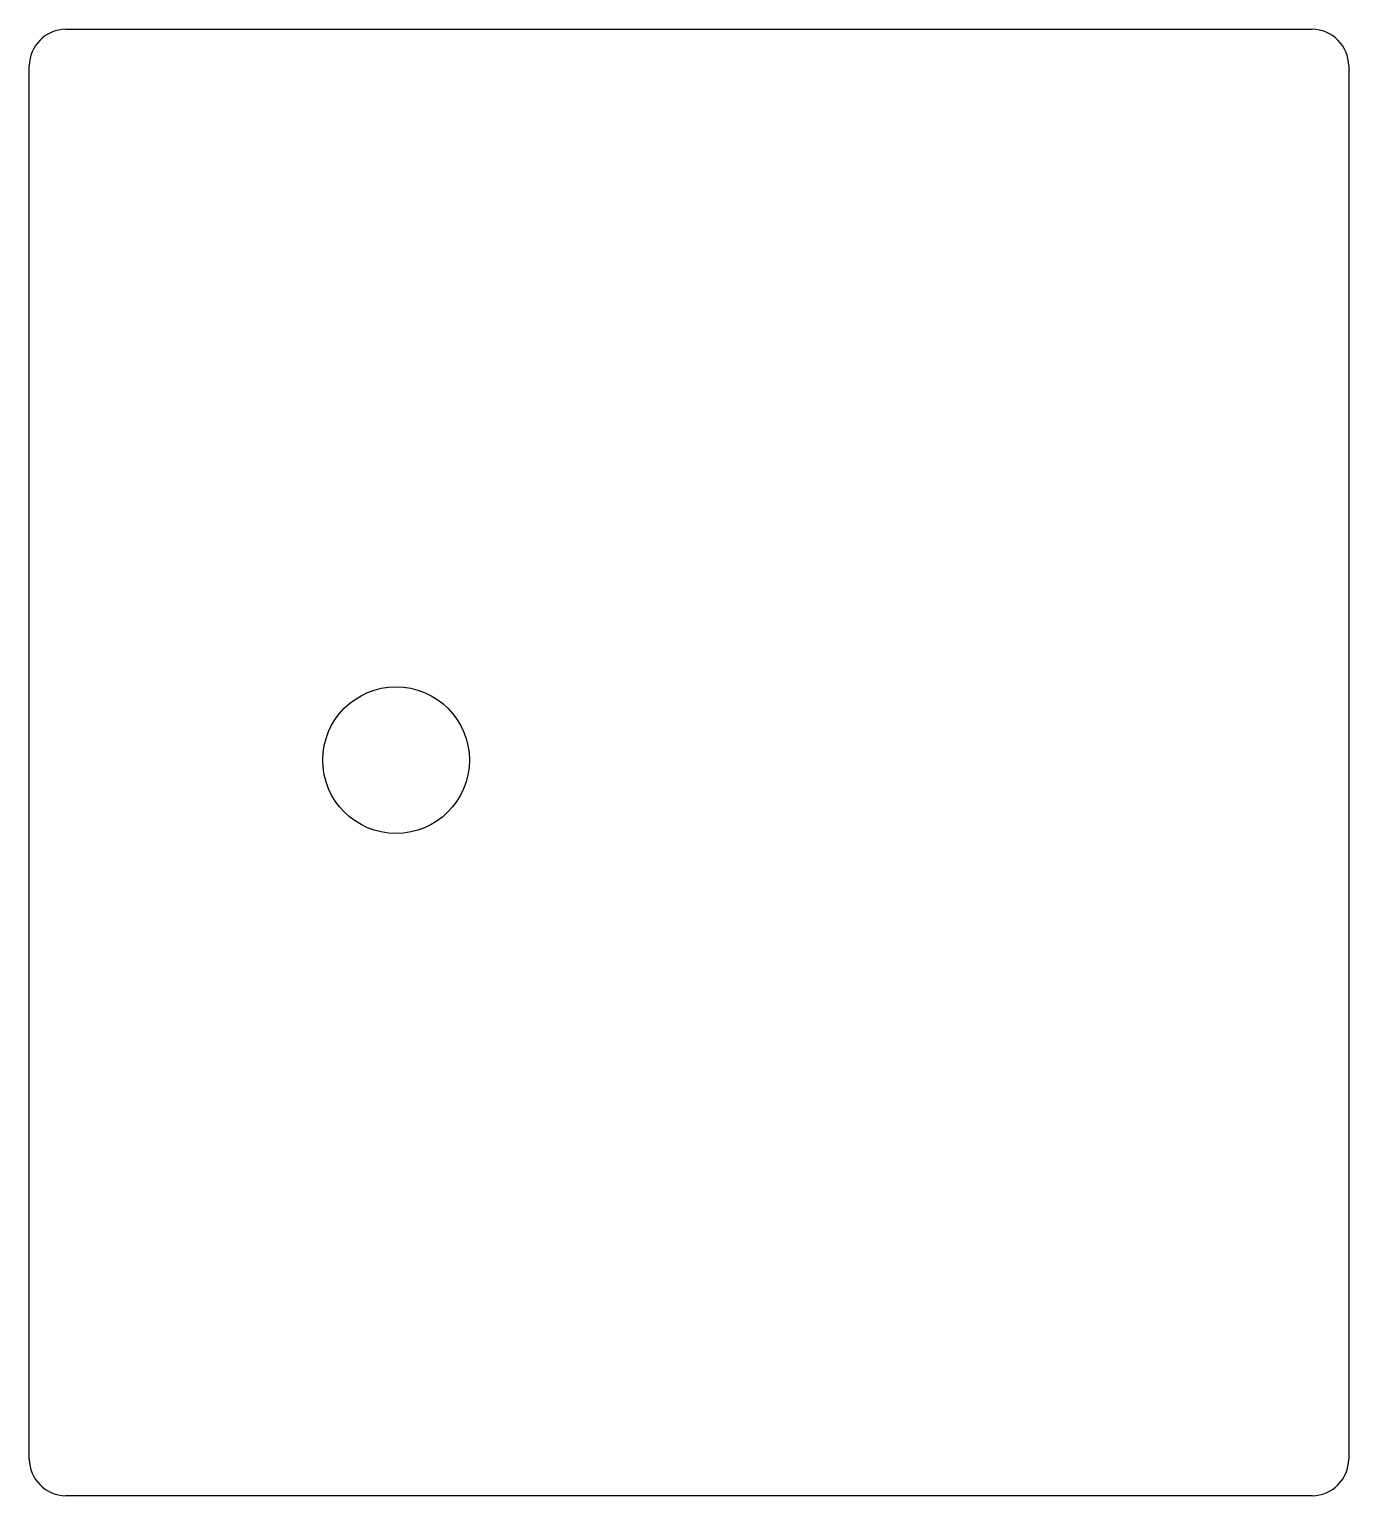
# Model space of a CAD drawing. Extents: x 1 to 19, y -10 to 10.
import ezdxf

# ---------------------------------------------------------------- set-up
doc = ezdxf.new("R2010")
doc.units = 0
doc.layers.get('0').update_dxf_attribs({"linetype": 'CONTINUOUS'})

msp = doc.modelspace()

# ---------------------------------------------------------------- linework, layer by layer
at = {"color": 0}
for p, q in [((1.5, 10), (18.5, 10)), ((1, -9.5), (1, 9.5)), ((19, 9.5), (19, -9.5)), ((18.5, -10), (1.5, -10))]:
    msp.add_line(p, q, dxfattribs=at)
msp.add_circle((6.004, 0.032), 1, dxfattribs=at)
for centre, start, end in [((1.5, 9.5), 90, 180), ((18.5, 9.5), 0, 90), ((1.5, -9.5), 180, 270), ((18.5, -9.5), 270, 0)]:
    msp.add_arc(centre, 0.5, start, end, dxfattribs=at)

doc.saveas('drawing.dxf')
